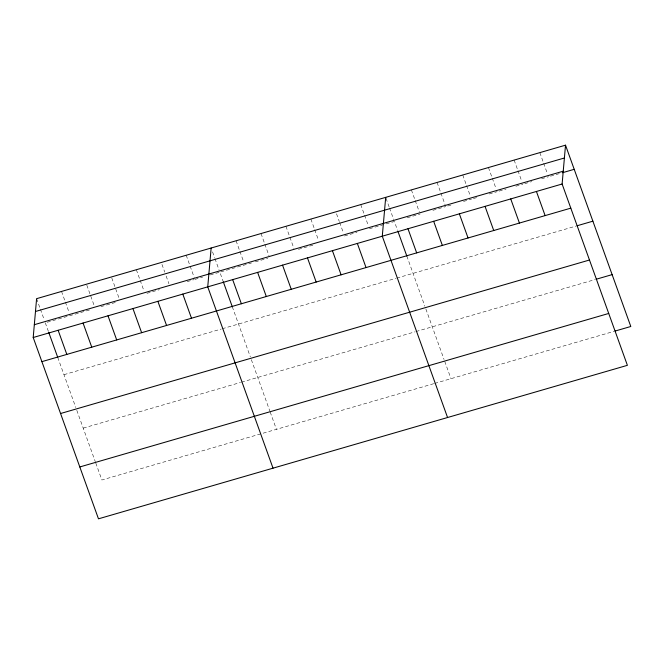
<?xml version="1.0" encoding="UTF-8"?>
<svg xmlns="http://www.w3.org/2000/svg" width="664" height="664" viewBox="0 0 664 664"><rect width="100%" height="100%" fill="white"/><g stroke="black" fill="none" stroke-linecap="round" stroke-linejoin="round"><path stroke-width="0.5" stroke-dasharray="3.32 2.49" d="M47.21 322.256L91.325 309.449M100.92 306.668L116.266 302.22M146.952 293.314L159.418 289.695M187.231 281.619L193.946 279.668M194.901 279.395L202.578 277.17M210.247 274.938L219.834 272.157L223.295 281.76M220.797 271.875L251.482 262.969M255.325 261.857L267.791 258.238M298.476 249.332L313.823 244.883M344.508 235.977L356.975 232.358M369.45 228.74L394.383 221.502L397.495 230.151M407.223 217.775L420.071 214.049M432.911 210.322L445.76 206.587M447.735 206.014L451.686 204.869M463.547 201.433L471.448 199.134M473.424 198.561L477.383 197.415M489.235 193.971L497.137 191.68M499.12 191.107L506.034 189.099M515.911 186.227L522.834 184.227M524.809 183.654L531.723 181.645M541.608 178.774L548.522 176.765M550.497 176.192L560.374 173.329M63.968 374.679L221.253 329.037M222.208 328.755L395.794 278.382M396.748 278.1L576.086 226.059M83.207 428.122L240.492 382.481M241.447 382.198L415.033 331.826M415.988 331.543L595.326 279.494M433.708 383.692L101.882 479.989L95.657 462.7M434.663 383.41L614.001 331.369M539.832 152.629L543.31 162.282M543.658 163.253L547.476 173.868M514.144 160.082L517.613 169.743M517.961 170.706L521.788 181.33M488.447 167.544L491.924 177.197M492.273 178.16L496.099 188.783M462.758 174.997L466.236 184.65M466.584 185.621L470.411 196.237M437.07 182.451L440.547 192.103M440.896 193.075L445.063 204.661M411.381 189.904L414.859 199.565M415.207 200.528L419.374 212.115M386.033 198.328L389.162 207.019M389.511 207.981L393.686 219.568M406.833 256.08L424.869 306.187M425.881 309.001L444.05 359.473M444.747 361.39L450.972 378.679M360.751 204.603L364.229 214.256M364.577 215.219L368.404 225.843M336.515 213.767L339.296 221.494M339.644 222.457L343.471 233.081M310.885 219.07L314.363 228.731M314.711 229.694L318.537 240.318M285.952 226.308L293.944 248.519M261.018 233.545L264.496 243.198M264.836 244.169L269.011 255.756M236.085 240.783L239.555 250.436M239.903 251.407L243.729 262.023M212.538 251.88L214.621 257.673M214.97 258.636L219.145 270.223M232.284 306.735L250.328 356.842M251.341 359.656L269.858 411.091M270.198 412.045L276.423 429.334M186.21 255.258L194.212 277.461M161.975 264.421L164.755 272.149M166.141 276.008L168.93 283.736M136.344 269.725L139.822 279.386M140.17 280.349L143.988 290.973M111.76 277.925L119.404 299.173M86.818 285.163L94.122 305.44M61.536 291.438L65.014 301.091M65.362 302.062L69.189 312.678M36.603 298.675L40.081 308.328M40.429 309.291L44.256 319.915M45.293 322.812L48.754 332.415M57.743 357.39L75.787 407.497M76.8 410.31L95.317 461.746"/><path stroke-width="1" d="M565.52 145.175L562.117 184.011L627.397 365.324L98.48 518.825L33.2 337.511L36.603 298.675L565.52 145.175L630.8 326.489L614.989 331.079M211.144 248.021L207.741 286.856L273.02 468.17M385.693 197.366L382.281 236.201L447.561 417.515M35.483 311.491L564.4 157.99M34.321 324.696L563.238 171.196M562.358 172.756L574.211 169.312M33.2 337.511L562.117 184.011M41.89 361.648L570.808 208.147M577.074 225.768L592.886 221.178M60.565 413.514L589.483 260.014M596.313 279.212L612.125 274.622M79.805 466.958L608.722 313.458M536.429 191.464L545.119 215.601M510.732 198.918L519.422 223.054M485.044 206.371L493.734 230.516M459.355 213.833L468.045 237.969M433.667 221.286L442.357 245.423M407.978 228.74L416.668 252.884M397.836 231.105L406.833 256.08M357.348 243.431L366.038 267.575M332.415 250.668L341.105 274.813M307.482 257.906L316.172 282.042M282.549 265.143L291.239 289.28M257.615 272.381L266.305 296.517M232.674 279.619L241.364 303.755M223.295 281.76L232.284 306.735M182.808 294.086L191.498 318.23M157.874 301.323L166.564 325.468M132.941 308.561L141.631 332.697M108.008 315.798L116.698 339.935M83.066 323.036L91.756 347.172M58.133 330.274L66.823 354.41M48.754 332.415L57.743 357.39"/></g></svg>
